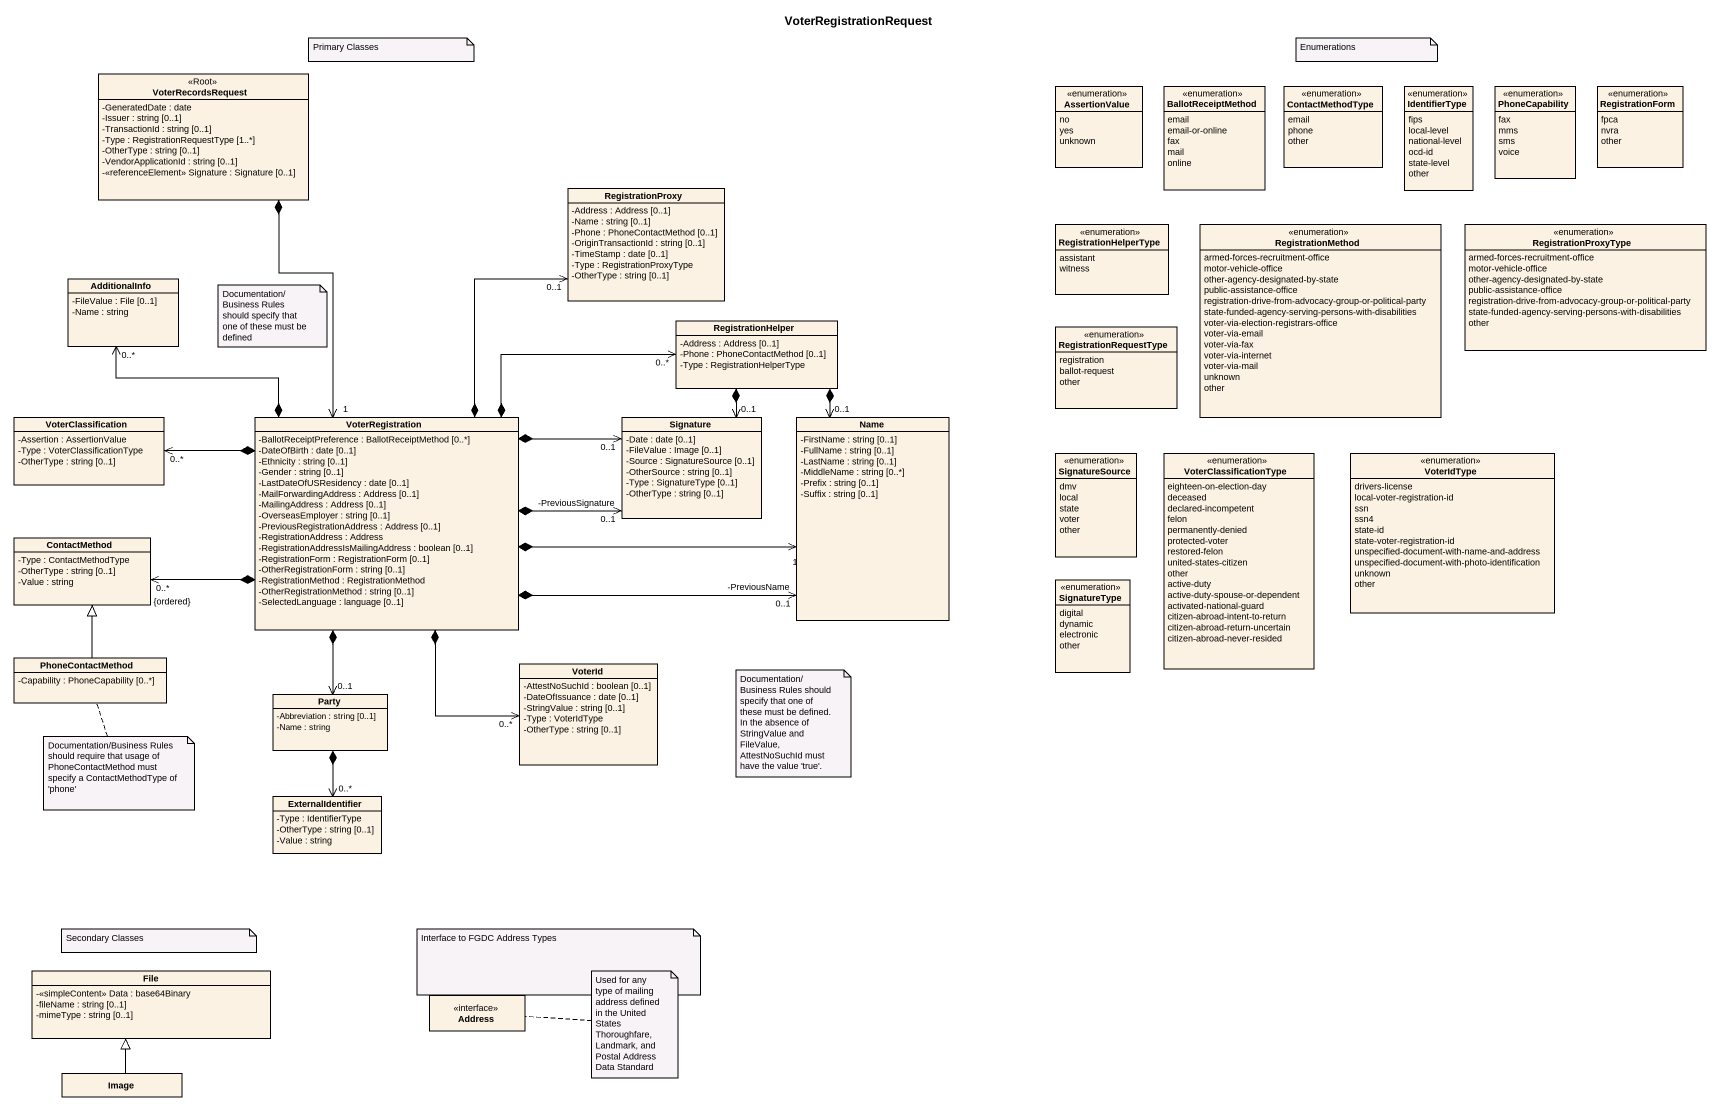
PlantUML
@startuml
title VoterRegistrationRequest
hide circle
hide empty members
skinparam classAttributeIconSize 0
class VoterRecordsRequest <<Root>> {
  -GeneratedDate : date
  -Issuer : string [0..1]
  -TransactionId : string [0..1]
  -Type : RegistrationRequestType [1..*]
  -OtherType : string [0..1]
  -VendorApplicationId : string [0..1]
  -<<referenceElement>> Signature : Signature [0..1]
}
enum AssertionValue {
  no
  yes
  unknown
}
enum BallotReceiptMethod {
  email
  email-or-online
  fax
  mail
  online
}
enum ContactMethodType {
  email
  phone
  other
}
enum IdentifierType {
  fips
  local-level
  national-level
  ocd-id
  state-level
  other
}
enum PhoneCapability {
  fax
  mms
  sms
  voice
}
enum RegistrationForm {
  fpca
  nvra
  other
}
class RegistrationProxy {
  -Address : Address [0..1]
  -Name : string [0..1]
  -Phone : PhoneContactMethod [0..1]
  -OriginTransactionId : string [0..1]
  -TimeStamp : date [0..1]
  -Type : RegistrationProxyType
  -OtherType : string [0..1]
}
enum RegistrationHelperType {
  assistant
  witness
}
enum RegistrationMethod {
  armed-forces-recruitment-office
  motor-vehicle-office
  other-agency-designated-by-state
  public-assistance-office
  registration-drive-from-advocacy-group-or-political-party
  state-funded-agency-serving-persons-with-disabilities
  voter-via-election-registrars-office
  voter-via-email
  voter-via-fax
  voter-via-internet
  voter-via-mail
  unknown
  other
}
enum RegistrationProxyType {
  armed-forces-recruitment-office
  motor-vehicle-office
  other-agency-designated-by-state
  public-assistance-office
  registration-drive-from-advocacy-group-or-political-party
  state-funded-agency-serving-persons-with-disabilities
  other
}
class AdditionalInfo {
  -FileValue : File [0..1]
  -Name : string
}
class RegistrationHelper {
  -Address : Address [0..1]
  -Phone : PhoneContactMethod [0..1]
  -Type : RegistrationHelperType
}
enum RegistrationRequestType {
  registration
  ballot-request
  other
}
class VoterClassification {
  -Assertion : AssertionValue
  -Type : VoterClassificationType
  -OtherType : string [0..1]
}
class VoterRegistration {
  -BallotReceiptPreference : BallotReceiptMethod [0..*]
  -DateOfBirth : date [0..1]
  -Ethnicity : string [0..1]
  -Gender : string [0..1]
  -LastDateOfUSResidency : date [0..1]
  -MailForwardingAddress : Address [0..1]
  -MailingAddress : Address [0..1]
  -OverseasEmployer : string [0..1]
  -PreviousRegistrationAddress : Address [0..1]
  -RegistrationAddress : Address
  -RegistrationAddressIsMailingAddress : boolean [0..1]
  -RegistrationForm : RegistrationForm [0..1]
  -OtherRegistrationForm : string [0..1]
  -RegistrationMethod : RegistrationMethod
  -OtherRegistrationMethod : string [0..1]
  -SelectedLanguage : language [0..1]
}
class Signature {
  -Date : date [0..1]
  -FileValue : Image [0..1]
  -Source : SignatureSource [0..1]
  -OtherSource : string [0..1]
  -Type : SignatureType [0..1]
  -OtherType : string [0..1]
}
class Name {
  -FirstName : string [0..1]
  -FullName : string [0..1]
  -LastName : string [0..1]
  -MiddleName : string [0..*]
  -Prefix : string [0..1]
  -Suffix : string [0..1]
}
enum SignatureSource {
  dmv
  local
  state
  voter
  other
}
enum VoterClassificationType {
  eighteen-on-election-day
  deceased
  declared-incompetent
  felon
  permanently-denied
  protected-voter
  restored-felon
  united-states-citizen
  other
  active-duty
  active-duty-spouse-or-dependent
  activated-national-guard
  citizen-abroad-intent-to-return
  citizen-abroad-return-uncertain
  citizen-abroad-never-resided
}
enum VoterIdType {
  drivers-license
  local-voter-registration-id
  ssn
  ssn4
  state-id
  state-voter-registration-id
  unspecified-document-with-name-and-address
  unspecified-document-with-photo-identification
  unknown
  other
}
class ContactMethod {
  -Type : ContactMethodType
  -OtherType : string [0..1]
  -Value : string
}
enum SignatureType {
  digital
  dynamic
  electronic
  other
}
class PhoneContactMethod {
  -Capability : PhoneCapability [0..*]
}
class VoterId {
  -AttestNoSuchId : boolean [0..1]
  -DateOfIssuance : date [0..1]
  -StringValue : string [0..1]
  -Type : VoterIdType
  -OtherType : string [0..1]
}
class Party {
  -Abbreviation : string [0..1]
  -Name : string
}
class ExternalIdentifier {
  -Type : IdentifierType
  -OtherType : string [0..1]
  -Value : string
}
class "File" as File_ {
  -<<simpleContent>> Data : base64Binary
  -fileName : string [0..1]
  -mimeType : string [0..1]
}
interface Address
class Image
VoterRecordsRequest *--> "1" VoterRegistration
RegistrationHelper *--> "0..1" Signature
RegistrationHelper *--> "0..1" Name
VoterRegistration *-up-> "0..1" RegistrationProxy
VoterRegistration *-up-> "0..*" AdditionalInfo
VoterRegistration *-right-> "0..*" RegistrationHelper
VoterRegistration *-left-> "0..*" VoterClassification
VoterRegistration *-right-> "0..1" Signature
VoterRegistration *-right-> "0..1\n-PreviousSignature" Signature
VoterRegistration *-right-> "-PreviousName\n0..1" Name
VoterRegistration *-right-> "1" Name
VoterRegistration *-left-> "0..*\n{ordered}" ContactMethod
VoterRegistration *--> "0..*" VoterId
VoterRegistration *--> "0..1" Party
PhoneContactMethod -up-|> ContactMethod
Party *--> "0..*" ExternalIdentifier
Image -up-|> File_
note as N1
  Primary Classes
end note
note as N2
  Enumerations
end note
note as N3
  Documentation/Business Rules should specify that one of these must be defined
end note
note as N4
  Documentation/Business Rules should specify that one of these must be defined. In the absence of StringValue and FileValue, AttestNoSuchId must have the value 'true'.
end note
note bottom of PhoneContactMethod : Documentation/Business Rules should require that usage of PhoneContactMethod must specify a ContactMethodType of 'phone'
note as N6
  Secondary Classes
end note
note as N7
  Interface to FGDC Address Types
end note
note right of Address : Used for any type of mailing address defined in the United States Thoroughfare, Landmark, and Postal Address Data Standard
@enduml
